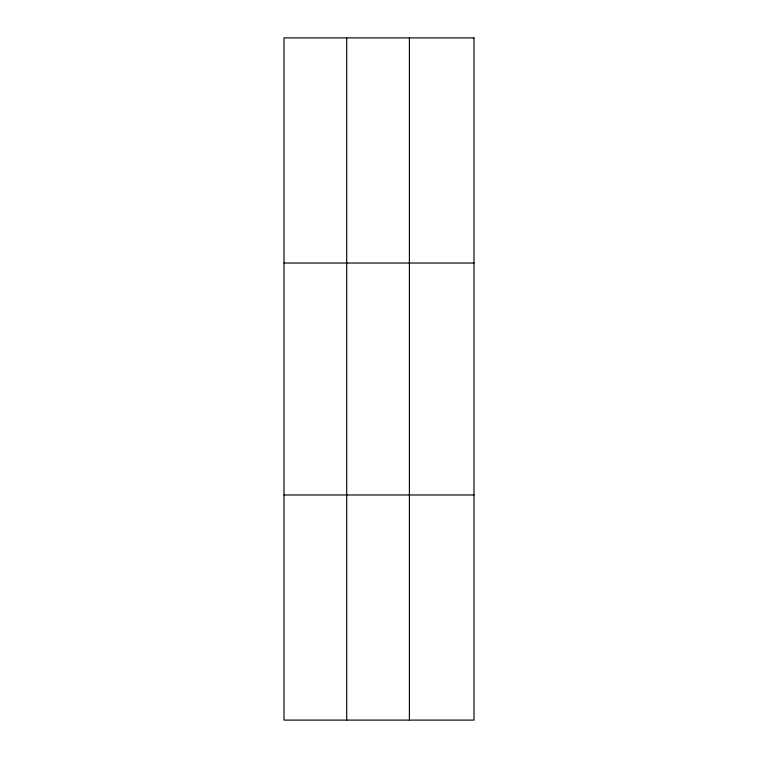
<?xml version="1.0" encoding="UTF-8"?>
<svg xmlns="http://www.w3.org/2000/svg" width="758" height="758" viewBox="0 0 758 758"><rect width="100%" height="100%" fill="white"/><g stroke="black" fill="none" stroke-linecap="round" stroke-linejoin="round"><path stroke-width="1.14" d="M346.7 37.9L346.7 720.1M409.396 37.9L409.396 720.1M284.004 263.026L473.996 263.026M284.004 494.974L473.996 494.974M473.996 37.9L473.996 720.1L284.004 720.1L284.004 37.9L473.996 37.9"/></g></svg>
